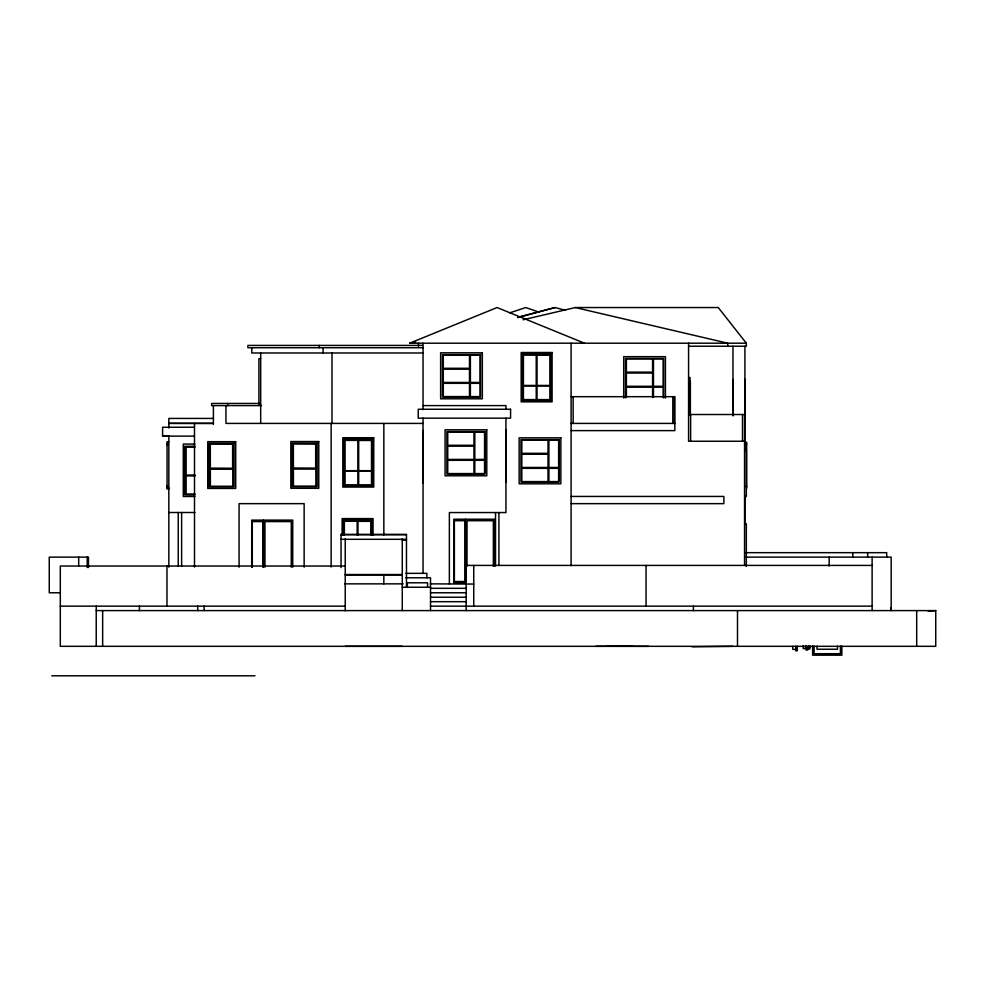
<?xml version="1.0" encoding="UTF-8"?>
<svg xmlns="http://www.w3.org/2000/svg" width="985" height="985" viewBox="0 0 985 985"><rect width="100%" height="100%" fill="white"/><g stroke="black" fill="none" stroke-linecap="round" stroke-linejoin="round"><path stroke-width="1.48" d="M688.577 346.227L746.334 346.227L746.334 343.199L409.674 343.199L497.068 307.542L584.474 343.199L581.458 342.608M509.787 312.848L525.731 307.542L538.746 312.06M517.975 317.564L555.06 307.542L565.452 310.324M517.95 317.232L555.06 307.542M523.109 319.78L575.375 307.542M409.674 343.199L415.707 342.004M928.165 611.168L935.75 610.601L935.75 646.32L60.307 646.32L60.307 566.03L345.23 566.03M595.777 646.32L632.555 646.259M422.38 345.415L247.875 345.415L247.875 347.73L423.045 347.73M423.045 352.987L251.766 352.987L251.766 347.73M260.68 358.663L258.895 358.663L258.895 404.921L260.68 404.921M688.577 377.501L690.042 377.501L690.042 415.461M744.919 379.311L744.919 417.024M732.963 379.508L733.345 415.707M688.577 381.417L690.362 381.417L690.362 415.141M571.103 396.684L674.848 396.684L674.848 430.617L571.103 430.617M260.015 403.456L211.615 403.456L211.615 405.598L261.554 405.598M423.045 405.598L505.945 405.598L505.945 409.255M688.577 414.513L744.562 414.513L744.562 565.464M213.4 418.428L168.829 418.428L168.829 428.032M423.045 423.415L225.934 423.415L225.934 405.598M571.103 423.415L674.848 423.415M193.971 427.219L162.599 427.268L162.599 436.183L168.694 436.183M505.945 429.78L505.945 482.207M423.045 430.482L423.045 482.909M162.599 436.121L193.971 436.121M744.562 441.243L688.577 441.243L688.577 343.199M168.829 441.76L167.056 441.76L167.056 488.966L168.829 488.966M744.919 442.24L746.692 442.24L746.692 488.24M167.056 443.595L167.942 443.595M194.944 444.063L183.284 444.063L183.284 496.489L194.944 496.489M745.805 444.026L746.692 444.026M167.056 444.752L167.942 444.752M194.87 446.267L184.749 446.267L184.749 494.852L194.87 494.852M194.981 447.215L186.128 447.215L186.128 475.041L194.981 475.041M744.562 450.588L746.334 450.588L746.334 496.588L744.562 496.588M194.981 475.903L186.128 475.903L186.14 494.002L194.993 494.002M745.805 486.455L746.692 486.455M167.056 487.181L167.942 487.181M167.056 487.809L168.829 487.809M571.103 496.44L723.876 496.44L723.876 503.643L571.103 503.643M168.829 512.508L194.956 512.508M744.562 523.774L746.334 523.774L746.334 566.473M341.044 534.769L406.473 534.769M341.044 539.3L406.473 539.3M402.274 540.125L406.473 540.125M745.559 552.671L886.722 552.671L886.722 557.128M745.559 557.128L891.179 557.128L891.179 610.601L890.957 607.646M872.119 565.415L466.188 565.415L466.188 610.601M405.758 573.344L426.874 573.344L426.874 577.801M345.23 574.538L402.274 574.538M345.23 574.944L402.274 574.944M405.758 577.801L430.531 577.801L430.531 610.601M344.701 583.859L403.136 583.859M430.359 583.859L473.748 584.068M402.274 587.245L430.531 587.245M430.531 588.316L466.188 588.316M60.307 592.773L49.25 592.773L49.25 557.128L88.465 557.128L88.465 567.52M430.531 592.773L466.188 592.773M430.531 597.23L466.188 597.23M430.531 601.687L466.188 601.687M60.307 606.144L345.23 606.144M430.531 606.144L872.119 606.144M96.234 610.601L935.75 610.601M607.117 646.259L648.647 646.345M692.061 646.813L732.963 646.345M805.422 647.514L809.855 647.514M806.161 648.598L803.194 648.598L803.194 645.557M797.234 649.374L792.802 649.374L792.802 646.332M51.749 675.808L254.992 675.808M746.334 343.199L718.262 307.542L575.203 307.542L727.718 343.199L727.718 346.227M916.69 610.601L916.69 646.32M872.119 557.128L872.119 610.601M867.662 552.671L867.662 557.128M852.776 552.671L852.776 557.128M841.867 646.062L841.867 655.173L812.613 655.173L812.613 646.062M840.402 646.111L840.402 653.708L814.078 653.708L814.078 646.111M837.472 646.185L837.472 649.238L817.008 649.238L817.008 646.185M829.161 557.128L829.161 566.03M809.855 645.938L809.855 648.98L808.389 648.98L808.389 645.938M807.626 647.022L807.626 650.051L806.161 650.051L806.161 645.507M797.234 646.271L797.234 650.826L795.769 650.826L795.769 646.271M744.919 346.252L744.919 450.502M744.919 495.775L744.919 524.697M742.505 414.513L742.505 441.243M737.494 610.601L737.494 646.32M732.963 346.252L732.963 415.707M693.403 606.144L693.403 610.601M690.633 414.513L690.633 441.243M674.343 396.684L674.343 423.415M672.804 396.684L672.804 423.415M665.429 398.063L665.429 356.668L623.714 356.668L623.714 398.063M663.656 397.854L663.656 358.454L625.5 358.454L625.5 397.854M663.2 397.484L663.2 387.179L653.474 387.179L653.474 397.484M652.575 397.484L652.575 387.179L626.398 387.179L626.398 397.484M646.062 565.415L646.062 606.144M573.147 396.684L573.147 423.415M571.103 343.199L571.103 565.698M505.945 418.169L505.945 512.557L449.369 512.557L449.369 583.859M498.915 512.557L498.915 565.636M495.529 512.557L495.529 565.636M494.802 566.289L494.802 519.23L453.777 519.23L453.777 582.985L465.56 582.985L465.56 519.23M493.35 566.326L493.35 520.72L467.025 520.72L467.025 566.326M473.748 565.415L473.748 606.144M427.588 587.245L427.588 582.788L407.359 582.788L407.359 587.245M423.045 343.199L423.045 409.637M423.045 418.169L423.045 573.171M418.502 343.199L418.502 346.227M406.473 587.245L406.473 534.362L341.044 534.362L341.044 567.582M402.274 538.881L402.274 610.601M402.274 646.32L345.23 646.32M383.842 423.415L383.842 534.966M383.842 574.698L383.842 583.859M373.044 535.052L373.044 518.602L342.115 518.602L342.115 535.052M372.17 535.04L372.17 519.945L343.051 519.945L343.051 535.04M370.791 534.941L370.791 521.348L357.986 521.348L357.986 534.941M357.173 534.904L357.173 521.274L344.368 521.274L344.368 534.904M345.23 538.881L345.23 610.811M331.982 352.987L331.982 423.415M331.145 423.415L331.145 567.052M323.068 347.73L323.068 352.987M319.177 345.415L319.177 347.73M304.143 567.212L304.143 503.643L239.072 503.643L239.072 567.212M292.742 567.163L292.742 520.117L251.704 520.117L251.704 567.163M291.277 567.2L291.277 521.594L264.953 521.594L264.953 567.2M263.5 520.117L263.5 567.163M262.909 567.2L262.909 521.594L252.295 521.594L252.295 567.2M260.68 352.987L260.68 423.415M227.72 403.456L227.72 405.598M213.4 405.598L213.4 424.338M204.117 606.144L204.117 610.601M197.714 606.144L197.714 610.601M194.501 423.415L194.501 567.052M181.622 512.508L181.622 566.178M178.236 512.508L178.236 566.178M168.829 435.665L168.829 567.175M166.97 566.03L166.97 606.144M139.427 606.144L139.427 610.601M102.649 610.601L102.649 646.32M96.234 606.144L96.234 646.32M87.222 557.128L87.222 567.52M78.689 557.128L78.689 566.03M552.105 352.507L521.176 352.507L521.176 401.843L552.105 401.843L552.105 352.507M482.342 352.815L440.627 352.815L440.627 398.802L482.342 398.802L482.342 352.815M551.231 353.837L522.099 353.837L522.099 400.636L551.231 400.636L551.231 353.837M480.557 354.6L442.413 354.6L442.413 397.029L480.557 397.029L480.557 354.6M469.488 355.043L443.299 355.043L443.299 368.291L469.488 368.291L469.488 355.043M480.114 355.043L470.387 355.043L470.387 382.439L480.114 382.439L480.114 355.043M536.234 355.179L523.429 355.179L523.429 385.443L536.234 385.443L536.234 355.179M549.852 355.253L537.034 355.253L537.034 385.443L549.852 385.443L549.852 355.253M652.575 358.897L626.398 358.897L626.398 372.145L652.575 372.145L652.575 358.897M663.2 358.897L653.474 358.897L653.474 386.292L663.2 386.292L663.2 358.897M469.488 369.178L443.299 369.178L443.299 382.439L469.488 382.439L469.488 369.178M652.575 373.044L626.398 373.044L626.398 386.292L652.575 386.292L652.575 373.044M469.488 383.325L443.299 383.325L443.299 396.573L469.488 396.573L469.488 383.325M480.114 383.325L470.387 383.325L470.387 396.573L480.114 396.573L480.114 383.325M536.234 385.972L523.429 385.972L523.429 399.59L536.234 399.59L536.234 385.972M549.852 385.972L537.034 385.972L537.034 399.59L549.852 399.59L549.852 385.972M510.575 409.255L418.231 409.255L418.231 418.169L510.575 418.169L510.575 409.255M213.4 423.365L168.829 423.365L213.4 423.415M486.787 429.805L445.072 429.805L445.072 475.792L486.787 475.792L486.787 429.805M485.002 431.578L446.858 431.578L446.858 474.007L485.002 474.007L485.002 431.578M473.933 432.033L447.744 432.033L447.744 445.282L473.933 445.282L473.933 432.033M484.558 432.033L474.819 432.033L474.819 459.416L484.558 459.416L484.558 432.033M373.758 437.734L342.829 437.734L342.829 487.07L373.758 487.07L373.758 437.734M560.859 437.833L519.144 437.833L519.144 483.82L560.859 483.82L560.859 437.833M372.884 439.064L343.765 439.064L343.765 485.864L372.884 485.864L372.884 439.064M559.086 439.618L520.93 439.618L520.93 482.047L559.086 482.047L559.086 439.618M548.005 440.061L521.828 440.061L521.828 453.309L548.005 453.309L548.005 440.061M558.63 440.061L548.904 440.061L548.904 467.456L558.63 467.456L558.63 440.061M357.887 440.406L345.082 440.406L345.082 470.67L357.887 470.67L357.887 440.406M371.505 440.467L358.688 440.467L358.688 470.67L371.505 470.67L371.505 440.467M235.71 441.674L207.761 441.674L207.761 488.437L235.71 488.437L235.71 441.674M318.771 441.539L290.834 441.539L290.834 488.301L318.771 488.301L318.771 441.539M234.073 443.275L209.042 443.275L209.042 486.861L234.073 486.861L234.073 443.275M317.145 443.139L292.102 443.139L292.102 486.725L317.145 486.725L317.145 443.139M473.933 446.168L447.744 446.168L447.744 459.416L473.933 459.416L473.933 446.168M548.005 454.196L521.828 454.196L521.828 467.456L548.005 467.456L548.005 454.196M473.933 460.315L447.744 460.315L447.744 473.563L473.933 473.563L473.933 460.315M484.558 460.315L474.819 460.315L474.819 473.563L484.558 473.563L484.558 460.315M548.005 468.343L521.828 468.343L521.828 481.591L548.005 481.591L548.005 468.343M558.63 468.343L548.904 468.343L548.904 481.591L558.63 481.591L558.63 468.343M315.84 469.094L293.407 469.094L293.444 486.134L315.865 486.134L315.84 469.094M232.768 469.229L210.347 469.229L210.371 486.27L232.805 486.27L232.768 469.229M357.887 471.199L345.082 471.199L345.082 484.817L357.887 484.817L357.887 471.199M371.505 471.199L358.688 471.199L358.688 484.817L371.505 484.817L371.505 471.199M167.942 485.974L167.056 485.974L167.942 486.024M464.969 520.72L454.368 520.72L454.368 581.519L464.969 581.519L464.969 520.72M315.68 444.137L293.395 444.026L293.395 467.998L315.68 468.109L315.68 444.137M232.62 444.272L210.322 444.161L210.322 468.134L232.62 468.244L232.62 444.272"/></g></svg>
